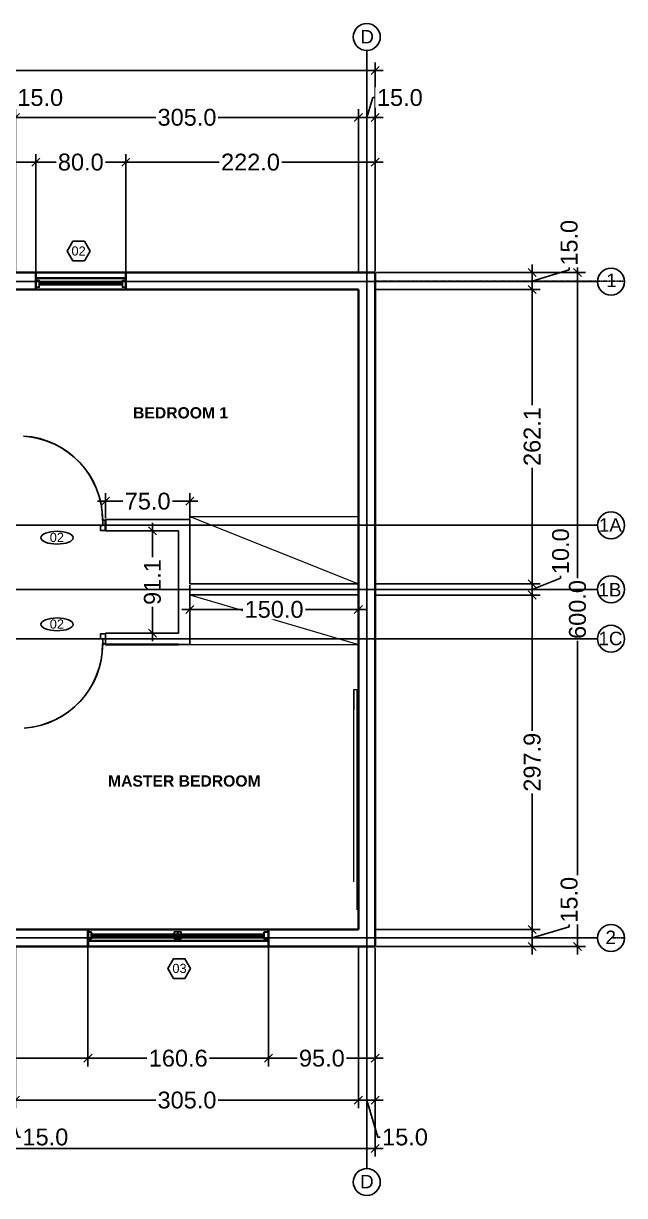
# Model space of a CAD drawing. Header units: millimetres. Extents: x -2099 to 4200, y -1874 to 1925.
# Drawn here: x 158 to 693, y -502 to 542 of the extents above; entities that cross this region are included whole.
import ezdxf

# ---------------------------------------------------------------- set-up
doc = ezdxf.new("R2010")
doc.units = ezdxf.units.MM
doc.linetypes.add('HIDDEN', pattern=[0.375, 0.25, -0.125])
for name, color, linetype, lineweight in [('A-DOOR-FULL', 4, 'Continuous', 25), ('A-FLOR-LEVL', 7, 'Continuous', 35), ('A-FURN', 8, 'Continuous', 18), ('A-GLAZ-FULL', 4, 'Continuous', 25), ('A-SECT-MCUT', 7, 'Continuous', 35), ('A-WALL-FULL-EXTR', 7, 'Continuous', 35), ('A-WALL-FULL-INTR', 7, 'Continuous', 35)]:
    doc.layers.add(name, color=color, linetype=linetype, lineweight=lineweight)
for name, color, linetype in [("costruzione sez cc'", 161, 'Continuous'), ('QUOTE', 3, 'Continuous'), ('STAMPA', 2, 'Continuous'), ('TEXT', 3, 'Continuous')]:
    doc.layers.add(name, color=color, linetype=linetype)
doc.styles.add('ARIAL', font='arial.ttf')
doc.styles.add('ARIAL-BOLD', font='')
doc.styles.get("Standard").update_dxf_attribs({"font": 'arial.ttf'})
doc.styles.get('ARIAL-BOLD').set_extended_font_data('Arial', bold=True)
doc.dimstyles.new('quote aad', dxfattribs={"dimtxt": 15, "dimasz": 7.2, "dimexe": 7.2, "dimexo": 1.2, "dimgap": 1.8, "dimtad": 0, "dimdec": 1, "dimzin": 0, "dimdsep": 46, "dimtxsty": 'ARIAL', "dimblk": 'OBLIQUE', "dimcen": 1.8, "dimdle": 7.2, "dimclrd": 256, "dimclre": 6, "dimclrt": 256, "dimadec": 0, "dimazin": 0, "dimtfac": 1, "dimtdec": 1, "dimtmove": 1, "dimatfit": 3, "dimldrblk": 'OPEN90', "dimfxl": 1, "dimtfill": 1, "dimtolj": 1, "dimtzin": 0, "dimarcsym": 0})

# ---------------------------------------------------------------- blocks, each defined once
blk = doc.blocks.new('Alessandro')
for p, q in [((7.936, 13.079), (8.686, 13.079)), ((8.686, 12.508), (8.686, 13.079)), ((7.936, 12.979), (8.586, 12.979)), ((8.586, 12.979), (8.586, 12.068)), ((10.186, 12.508), (8.686, 12.508)), ((10.186, 12.408), (8.686, 12.408)), ((8.686, 12.408), (8.686, 11.968)), ((7.936, 12.068), (8.586, 12.068)), ((8.686, 11.968), (7.934, 11.968)), ((7.936, 11.972), (7.936, 11.968)), ((8.686, 11.968), (8.586, 11.968)), ((8.53, 9.327), (8.53, 9.327)), ((9.386, 9.331), (9.386, 9.327))]:
    blk.add_line(p, q)
at = {"layer": 'A-DOOR-FULL'}
for points in [[(7.911, 13.073), (7.936, 13.073), (7.936, 12.983), (7.891, 12.983), (7.891, 13.028), (7.911, 13.028), (7.911, 13.073)], [(7.911, 11.972), (7.936, 11.972), (7.936, 12.062), (7.891, 12.062), (7.891, 12.017), (7.911, 12.017), (7.911, 11.972)]]:
    blk.add_lwpolyline(points, dxfattribs=at)
for centre, start, end in [((7.158, 13.072), 359.8768, 86.3819), ((7.158, 11.973), 274.0783, 0.0751)]:
    blk.add_arc(centre, 0.752, start, end, dxfattribs=at)
at = {"layer": 'A-FLOR-LEVL'}
for p, q in [((9.386, 9.327), (7.78, 9.327)), ((8.586, 9.279), (10.186, 9.279))]:
    blk.add_line(p, q, dxfattribs=at)
at = {"layer": 'A-FURN'}
for p, q in [((8.686, 13.108), (10.186, 12.508)), ((8.686, 12.408), (10.186, 11.968)), ((8.686, 11.968), (10.186, 11.968)), ((10.144, 11.565), (10.144, 11.385)), ((10.176, 9.605), (10.176, 11.565))]:
    blk.add_line(p, q, dxfattribs=at)
for points in [[(8.686, 13.079), (8.686, 13.108), (10.186, 13.108)], [(10.144, 9.853), (10.144, 11.565), (10.176, 11.565)]]:
    blk.add_lwpolyline(points, dxfattribs=at)
at = {"layer": 'A-GLAZ-FULL'}
for p, q in [((8.086, 15.189), (7.346, 15.189)), ((8.086, 15.179), (7.346, 15.179)), ((8.086, 15.169), (7.346, 15.169)), ((7.81, 9.407), (7.78, 9.407)), ((7.81, 9.347), (7.81, 9.407)), ((9.386, 9.407), (9.346, 9.407)), ((9.346, 9.347), (9.346, 9.407)), ((7.81, 9.347), (7.78, 9.347)), ((9.346, 9.387), (7.81, 9.387)), ((9.346, 9.377), (7.81, 9.377)), ((9.346, 9.367), (7.81, 9.367)), ((9.386, 9.347), (9.346, 9.347))]:
    blk.add_line(p, q, dxfattribs=at)
for points in [[(7.316, 15.209), (7.346, 15.209), (7.346, 15.149), (7.316, 15.149)], [(8.116, 15.149), (8.086, 15.149), (8.086, 15.209), (8.116, 15.209)]]:
    blk.add_lwpolyline(points, dxfattribs=at)
at = {"layer": 'A-SECT-MCUT', "color": 7, "true_color": 0xffffff}
blk.add_line((8.116, 15.229), (7.316, 15.229), dxfattribs=at)
at = {"layer": 'A-SECT-MCUT'}
for p, q in [((7.78, 9.429), (7.78, 9.279)), ((9.386, 9.279), (9.386, 9.429))]:
    blk.add_line(p, q, dxfattribs=at)
at = {"layer": 'A-WALL-FULL-EXTR'}
for p, q in [((10.336, 15.279), (5.386, 15.279)), ((7.316, 15.279), (7.316, 15.129)), ((8.116, 15.279), (8.116, 15.129)), ((10.336, 9.279), (10.336, 15.279)), ((7.136, 15.129), (10.186, 15.129)), ((10.186, 9.429), (10.186, 15.129)), ((7.136, 9.429), (10.186, 9.429)), ((8.586, 9.279), (5.786, 9.279)), ((10.186, 9.279), (10.336, 9.279))]:
    blk.add_line(p, q, dxfattribs=at)
at = {"layer": 'A-WALL-FULL-INTR'}
for p, q in [((7.936, 13.079), (7.936, 12.979)), ((7.936, 12.062), (7.936, 12.068)), ((8.584, 12.068), (8.584, 12.068)), ((7.934, 11.968), (7.934, 11.968)), ((7.936, 11.968), (8.584, 11.968))]:
    blk.add_line(p, q, dxfattribs=at)
at = {"layer": 'TEXT', "char_height": 0.1, "attachment_point": 1, "style": 'ARIAL-BOLD'}
for s, width, insert in [('BEDROOM 1', 23.29138, (8.181, 14.08)), ('MASTER BEDROOM', 39.17319, (7.958, 10.802))]:
    blk.add_mtext_dynamic_manual_height_columns(s, width=width, gutter_width=12.216, heights=[0], dxfattribs=dict(at, insert=insert))
blk = doc.blocks.new('_Oblique')
at = {"color": 0, "linetype": 'ByBlock', "lineweight": -2}
blk.add_line((-0.5, -0.5), (0.5, 0.5), dxfattribs=at)
blk = doc.blocks.new('*D11')
at = {"layer": 'QUOTE', "color": 6, "linetype": 'Continuous', "lineweight": -2, "transparency": 16777216}
blk.add_line((-504.3, 321.4), (-504.3, 507.4), dxfattribs=at)
at = {"layer": 'QUOTE', "color": 6, "lineweight": -2, "transparency": 16777216}
blk.add_line((470.7, 321.4), (470.7, 507.4), dxfattribs=at)
at = {"layer": 'QUOTE', "linetype": 'Continuous', "lineweight": -2, "transparency": 16777216}
for p, q in [((-511.5, 500.2), (-43.9, 500.2)), ((477.9, 500.2), (10.3, 500.2))]:
    blk.add_line(p, q, dxfattribs=at)
at = {"layer": 'QUOTE', "lineweight": -2, "transparency": 16777216, "xscale": 7.2, "yscale": 7.2, "zscale": 7.2, "rotation": 180}
blk.add_blockref('_Oblique', (-504.3, 500.2), dxfattribs=at)
at = {"layer": 'QUOTE', "lineweight": -2, "transparency": 16777216, "xscale": 7.2, "yscale": 7.2, "zscale": 7.2}
blk.add_blockref('_Oblique', (470.7, 500.2), dxfattribs=at)
at = {"layer": 'QUOTE', "transparency": 16777216, "insert": (-16.8, 500.2), "char_height": 15, "attachment_point": 5, "style": 'ARIAL', "bg_fill": 3, "box_fill_scale": 1.1, "bg_fill_color": 256, "bg_fill_true_color": 13158600, "bg_fill_transparency": 0}
blk.add_mtext('\\A1;975.0', dxfattribs=at)
blk = doc.blocks.new('_Open90')
at = {"color": 0, "linetype": 'ByBlock', "lineweight": -2}
for p, q in [((0, 0), (-1, 0)), ((-0.5, 0.5), (0, 0)), ((0, 0), (-0.5, -0.5))]:
    blk.add_line(p, q, dxfattribs=at)
blk = doc.blocks.new('*D12')
at = {"layer": 'QUOTE', "color": 6, "linetype": 'Continuous', "lineweight": -2, "transparency": 16777216}
blk.add_line((-504.3, -281), (-504.3, -467), dxfattribs=at)
at = {"layer": 'QUOTE', "color": 6, "lineweight": -2, "transparency": 16777216}
blk.add_line((470.7, -281), (470.7, -467), dxfattribs=at)
at = {"layer": 'QUOTE', "linetype": 'Continuous', "lineweight": -2, "transparency": 16777216}
for p, q in [((-511.5, -459.8), (-43.9, -459.8)), ((477.9, -459.8), (10.3, -459.8))]:
    blk.add_line(p, q, dxfattribs=at)
at = {"layer": 'QUOTE', "lineweight": -2, "transparency": 16777216, "xscale": 7.2, "yscale": 7.2, "zscale": 7.2, "rotation": 180}
blk.add_blockref('_Oblique', (-504.3, -459.8), dxfattribs=at)
at = {"layer": 'QUOTE', "lineweight": -2, "transparency": 16777216, "xscale": 7.2, "yscale": 7.2, "zscale": 7.2}
blk.add_blockref('_Oblique', (470.7, -459.8), dxfattribs=at)
at = {"layer": 'QUOTE', "transparency": 16777216, "insert": (-16.8, -459.8), "char_height": 15, "attachment_point": 5, "style": 'ARIAL', "bg_fill": 3, "box_fill_scale": 1.1, "bg_fill_color": 256, "bg_fill_true_color": 13158600, "bg_fill_transparency": 0}
blk.add_mtext('\\A1;975.0', dxfattribs=at)
blk = doc.blocks.new('*D13')
at = {"layer": 'QUOTE', "linetype": 'Continuous', "lineweight": -2, "transparency": 16777216}
for p, q in [((650.7, 327.4), (650.7, 47.3)), ((650.7, -287), (650.7, -6.9))]:
    blk.add_line(p, q, dxfattribs=at)
at = {"layer": 'QUOTE', "color": 6, "linetype": 'Continuous', "lineweight": -2, "transparency": 16777216}
blk.add_line((471.9, 320.2), (657.9, 320.2), dxfattribs=at)
at = {"layer": 'QUOTE', "color": 6, "lineweight": -2, "transparency": 16777216}
blk.add_line((471.9, -279.8), (657.9, -279.8), dxfattribs=at)
at = {"layer": 'QUOTE', "lineweight": -2, "transparency": 16777216, "xscale": 7.2, "yscale": 7.2, "zscale": 7.2}
for p, rotation in [((650.7, 320.2), 90), ((650.7, -279.8), 270)]:
    blk.add_blockref('_Oblique', p, dxfattribs=dict(at, rotation=rotation))
at = {"layer": 'QUOTE', "transparency": 16777216, "insert": (650.7, 20.2), "char_height": 15, "attachment_point": 5, "rotation": 90, "style": 'ARIAL', "bg_fill": 3, "box_fill_scale": 1.1, "bg_fill_color": 256, "bg_fill_true_color": 13158600, "bg_fill_transparency": 0}
blk.add_mtext('\\A1;600.0', dxfattribs=at)
blk = doc.blocks.new('*D20')
at = {"layer": 'QUOTE', "linetype": 'Continuous', "lineweight": -2, "transparency": 16777216}
for p, q in [((143.2, 458.4), (148.5, 476)), ((148.5, 476), (152.1, 476)), ((128.5, 458.4), (157.9, 458.4))]:
    blk.add_line(p, q, dxfattribs=at)
at = {"layer": 'QUOTE', "color": 6, "linetype": 'Continuous', "lineweight": -2, "transparency": 16777216}
blk.add_line((135.7, 321.4), (135.7, 465.6), dxfattribs=at)
at = {"layer": 'QUOTE', "color": 6, "lineweight": -2, "transparency": 16777216}
blk.add_line((150.7, 321.4), (150.7, 465.6), dxfattribs=at)
at = {"layer": 'QUOTE', "lineweight": -2, "transparency": 16777216, "xscale": 7.2, "yscale": 7.2, "zscale": 7.2, "rotation": 180}
blk.add_blockref('_Oblique', (135.7, 458.4), dxfattribs=at)
at = {"layer": 'QUOTE', "transparency": 16777216, "insert": (172.6, 476), "char_height": 15, "attachment_point": 5, "style": 'ARIAL', "bg_fill": 3, "box_fill_scale": 1.1, "bg_fill_color": 256, "bg_fill_true_color": 13158600, "bg_fill_transparency": 0}
blk.add_mtext('\\A1;15.0', dxfattribs=at)
at = {"layer": 'QUOTE', "lineweight": -2, "transparency": 16777216, "xscale": 7.2, "yscale": 7.2, "zscale": 7.2}
blk.add_blockref('_Oblique', (150.7, 458.4), dxfattribs=at)
blk = doc.blocks.new('*D21')
at = {"layer": 'QUOTE', "color": 6, "linetype": 'Continuous', "lineweight": -2, "transparency": 16777216}
blk.add_line((150.7, 321.4), (150.7, 465.6), dxfattribs=at)
at = {"layer": 'QUOTE', "color": 6, "lineweight": -2, "transparency": 16777216}
blk.add_line((455.7, 321.4), (455.7, 465.6), dxfattribs=at)
at = {"layer": 'QUOTE', "linetype": 'Continuous', "lineweight": -2, "transparency": 16777216}
for p, q in [((143.5, 458.4), (276.1, 458.4)), ((462.9, 458.4), (330.3, 458.4))]:
    blk.add_line(p, q, dxfattribs=at)
at = {"layer": 'QUOTE', "lineweight": -2, "transparency": 16777216, "xscale": 7.2, "yscale": 7.2, "zscale": 7.2, "rotation": 180}
blk.add_blockref('_Oblique', (150.7, 458.4), dxfattribs=at)
at = {"layer": 'QUOTE', "lineweight": -2, "transparency": 16777216, "xscale": 7.2, "yscale": 7.2, "zscale": 7.2}
blk.add_blockref('_Oblique', (455.7, 458.4), dxfattribs=at)
at = {"layer": 'QUOTE', "transparency": 16777216, "insert": (303.2, 458.4), "char_height": 15, "attachment_point": 5, "style": 'ARIAL', "bg_fill": 3, "box_fill_scale": 1.1, "bg_fill_color": 256, "bg_fill_true_color": 13158600, "bg_fill_transparency": 0}
blk.add_mtext('\\A1;305.0', dxfattribs=at)
blk = doc.blocks.new('*D22')
at = {"layer": 'QUOTE', "linetype": 'Continuous', "lineweight": -2, "transparency": 16777216}
for p, q in [((463.2, 458.4), (468.5, 476)), ((468.5, 476), (472.1, 476)), ((448.5, 458.4), (477.9, 458.4))]:
    blk.add_line(p, q, dxfattribs=at)
at = {"layer": 'QUOTE', "color": 6, "linetype": 'Continuous', "lineweight": -2, "transparency": 16777216}
blk.add_line((455.7, 321.4), (455.7, 465.6), dxfattribs=at)
at = {"layer": 'QUOTE', "color": 6, "lineweight": -2, "transparency": 16777216}
blk.add_line((470.7, 321.4), (470.7, 465.6), dxfattribs=at)
at = {"layer": 'QUOTE', "lineweight": -2, "transparency": 16777216, "xscale": 7.2, "yscale": 7.2, "zscale": 7.2, "rotation": 180}
blk.add_blockref('_Oblique', (455.7, 458.4), dxfattribs=at)
at = {"layer": 'QUOTE', "transparency": 16777216, "insert": (492.6, 476), "char_height": 15, "attachment_point": 5, "style": 'ARIAL', "bg_fill": 3, "box_fill_scale": 1.1, "bg_fill_color": 256, "bg_fill_true_color": 13158600, "bg_fill_transparency": 0}
blk.add_mtext('\\A1;15.0', dxfattribs=at)
at = {"layer": 'QUOTE', "lineweight": -2, "transparency": 16777216, "xscale": 7.2, "yscale": 7.2, "zscale": 7.2}
blk.add_blockref('_Oblique', (470.7, 458.4), dxfattribs=at)
blk = doc.blocks.new('*D27')
at = {"layer": 'QUOTE', "color": 6, "linetype": 'Continuous', "lineweight": -2, "transparency": 16777216}
blk.add_line((135.7, -281), (135.7, -423.9), dxfattribs=at)
at = {"layer": 'QUOTE', "color": 6, "lineweight": -2, "transparency": 16777216}
blk.add_line((150.7, -281), (150.7, -423.9), dxfattribs=at)
at = {"layer": 'QUOTE', "linetype": 'Continuous', "lineweight": -2, "transparency": 16777216}
for p, q in [((128.5, -416.7), (157.9, -416.7)), ((143.2, -416.7), (153, -449.6)), ((153, -449.6), (156.6, -449.6))]:
    blk.add_line(p, q, dxfattribs=at)
at = {"layer": 'QUOTE', "lineweight": -2, "transparency": 16777216, "xscale": 7.2, "yscale": 7.2, "zscale": 7.2, "rotation": 180}
blk.add_blockref('_Oblique', (135.7, -416.7), dxfattribs=at)
at = {"layer": 'QUOTE', "lineweight": -2, "transparency": 16777216, "xscale": 7.2, "yscale": 7.2, "zscale": 7.2}
blk.add_blockref('_Oblique', (150.7, -416.7), dxfattribs=at)
at = {"layer": 'QUOTE', "transparency": 16777216, "insert": (177.2, -449.6), "char_height": 15, "attachment_point": 5, "style": 'ARIAL', "bg_fill": 3, "box_fill_scale": 1.1, "bg_fill_color": 256, "bg_fill_true_color": 13158600, "bg_fill_transparency": 0}
blk.add_mtext('\\A1;15.0', dxfattribs=at)
blk = doc.blocks.new('*D28')
at = {"layer": 'QUOTE', "color": 6, "linetype": 'Continuous', "lineweight": -2, "transparency": 16777216}
blk.add_line((150.7, -281), (150.7, -423.9), dxfattribs=at)
at = {"layer": 'QUOTE', "color": 6, "lineweight": -2, "transparency": 16777216}
blk.add_line((455.7, -281), (455.7, -423.9), dxfattribs=at)
at = {"layer": 'QUOTE', "linetype": 'Continuous', "lineweight": -2, "transparency": 16777216}
for p, q in [((143.5, -416.7), (276.1, -416.7)), ((462.9, -416.7), (330.3, -416.7))]:
    blk.add_line(p, q, dxfattribs=at)
at = {"layer": 'QUOTE', "lineweight": -2, "transparency": 16777216, "xscale": 7.2, "yscale": 7.2, "zscale": 7.2, "rotation": 180}
blk.add_blockref('_Oblique', (150.7, -416.7), dxfattribs=at)
at = {"layer": 'QUOTE', "lineweight": -2, "transparency": 16777216, "xscale": 7.2, "yscale": 7.2, "zscale": 7.2}
blk.add_blockref('_Oblique', (455.7, -416.7), dxfattribs=at)
at = {"layer": 'QUOTE', "transparency": 16777216, "insert": (303.2, -416.7), "char_height": 15, "attachment_point": 5, "style": 'ARIAL', "bg_fill": 3, "box_fill_scale": 1.1, "bg_fill_color": 256, "bg_fill_true_color": 13158600, "bg_fill_transparency": 0}
blk.add_mtext('\\A1;305.0', dxfattribs=at)
blk = doc.blocks.new('*D29')
at = {"layer": 'QUOTE', "color": 6, "linetype": 'Continuous', "lineweight": -2, "transparency": 16777216}
blk.add_line((455.7, -281), (455.7, -423.9), dxfattribs=at)
at = {"layer": 'QUOTE', "color": 6, "lineweight": -2, "transparency": 16777216}
blk.add_line((470.7, -281), (470.7, -423.9), dxfattribs=at)
at = {"layer": 'QUOTE', "linetype": 'Continuous', "lineweight": -2, "transparency": 16777216}
for p, q in [((448.5, -416.7), (477.9, -416.7)), ((463.2, -416.7), (473, -449.6)), ((473, -449.6), (476.6, -449.6))]:
    blk.add_line(p, q, dxfattribs=at)
at = {"layer": 'QUOTE', "lineweight": -2, "transparency": 16777216, "xscale": 7.2, "yscale": 7.2, "zscale": 7.2, "rotation": 180}
blk.add_blockref('_Oblique', (455.7, -416.7), dxfattribs=at)
at = {"layer": 'QUOTE', "lineweight": -2, "transparency": 16777216, "xscale": 7.2, "yscale": 7.2, "zscale": 7.2}
blk.add_blockref('_Oblique', (470.7, -416.7), dxfattribs=at)
at = {"layer": 'QUOTE', "transparency": 16777216, "insert": (497.2, -449.6), "char_height": 15, "attachment_point": 5, "style": 'ARIAL', "bg_fill": 3, "box_fill_scale": 1.1, "bg_fill_color": 256, "bg_fill_true_color": 13158600, "bg_fill_transparency": 0}
blk.add_mtext('\\A1;15.0', dxfattribs=at)
blk = doc.blocks.new('*D34')
at = {"layer": 'QUOTE', "linetype": 'Continuous', "lineweight": -2, "transparency": 16777216}
for p, q in [((-91.5, 418.5), (15, 418.5)), ((175.9, 418.5), (69.4, 418.5))]:
    blk.add_line(p, q, dxfattribs=at)
at = {"layer": 'QUOTE', "color": 6, "linetype": 'Continuous', "lineweight": -2, "transparency": 16777216}
blk.add_line((-84.3, 321.4), (-84.3, 425.7), dxfattribs=at)
at = {"layer": 'QUOTE', "color": 6, "lineweight": -2, "transparency": 16777216}
blk.add_line((168.7, 321.4), (168.7, 425.7), dxfattribs=at)
at = {"layer": 'QUOTE', "lineweight": -2, "transparency": 16777216, "xscale": 7.2, "yscale": 7.2, "zscale": 7.2, "rotation": 180}
blk.add_blockref('_Oblique', (-84.3, 418.5), dxfattribs=at)
at = {"layer": 'QUOTE', "lineweight": -2, "transparency": 16777216, "xscale": 7.2, "yscale": 7.2, "zscale": 7.2}
blk.add_blockref('_Oblique', (168.7, 418.5), dxfattribs=at)
at = {"layer": 'QUOTE', "transparency": 16777216, "insert": (42.2, 418.5), "char_height": 15, "attachment_point": 5, "style": 'ARIAL', "bg_fill": 3, "box_fill_scale": 1.1, "bg_fill_color": 256, "bg_fill_true_color": 13158600, "bg_fill_transparency": 0}
blk.add_mtext('\\A1;253.0', dxfattribs=at)
blk = doc.blocks.new('*D35')
at = {"layer": 'QUOTE', "linetype": 'Continuous', "lineweight": -2, "transparency": 16777216}
for p, q in [((161.5, 418.5), (187.4, 418.5)), ((255.9, 418.5), (230, 418.5))]:
    blk.add_line(p, q, dxfattribs=at)
at = {"layer": 'QUOTE', "color": 6, "linetype": 'Continuous', "lineweight": -2, "transparency": 16777216}
blk.add_line((168.7, 321.4), (168.7, 425.7), dxfattribs=at)
at = {"layer": 'QUOTE', "color": 6, "lineweight": -2, "transparency": 16777216}
blk.add_line((248.7, 321.4), (248.7, 425.7), dxfattribs=at)
at = {"layer": 'QUOTE', "lineweight": -2, "transparency": 16777216, "xscale": 7.2, "yscale": 7.2, "zscale": 7.2, "rotation": 180}
blk.add_blockref('_Oblique', (168.7, 418.5), dxfattribs=at)
at = {"layer": 'QUOTE', "lineweight": -2, "transparency": 16777216, "xscale": 7.2, "yscale": 7.2, "zscale": 7.2}
blk.add_blockref('_Oblique', (248.7, 418.5), dxfattribs=at)
at = {"layer": 'QUOTE', "transparency": 16777216, "insert": (208.7, 418.5), "char_height": 15, "attachment_point": 5, "style": 'ARIAL', "bg_fill": 3, "box_fill_scale": 1.1, "bg_fill_color": 256, "bg_fill_true_color": 13158600, "bg_fill_transparency": 0}
blk.add_mtext('\\A1;80.0', dxfattribs=at)
blk = doc.blocks.new('*D36')
at = {"layer": 'QUOTE', "linetype": 'Continuous', "lineweight": -2, "transparency": 16777216}
for p, q in [((241.5, 418.5), (332.5, 418.5)), ((477.9, 418.5), (386.9, 418.5))]:
    blk.add_line(p, q, dxfattribs=at)
at = {"layer": 'QUOTE', "color": 6, "linetype": 'Continuous', "lineweight": -2, "transparency": 16777216}
blk.add_line((248.7, 321.4), (248.7, 425.7), dxfattribs=at)
at = {"layer": 'QUOTE', "color": 6, "lineweight": -2, "transparency": 16777216}
blk.add_line((470.7, 321.4), (470.7, 425.7), dxfattribs=at)
at = {"layer": 'QUOTE', "lineweight": -2, "transparency": 16777216, "xscale": 7.2, "yscale": 7.2, "zscale": 7.2, "rotation": 180}
blk.add_blockref('_Oblique', (248.7, 418.5), dxfattribs=at)
at = {"layer": 'QUOTE', "lineweight": -2, "transparency": 16777216, "xscale": 7.2, "yscale": 7.2, "zscale": 7.2}
blk.add_blockref('_Oblique', (470.7, 418.5), dxfattribs=at)
at = {"layer": 'QUOTE', "transparency": 16777216, "insert": (359.7, 418.5), "char_height": 15, "attachment_point": 5, "style": 'ARIAL', "bg_fill": 3, "box_fill_scale": 1.1, "bg_fill_color": 256, "bg_fill_true_color": 13158600, "bg_fill_transparency": 0}
blk.add_mtext('\\A1;222.0', dxfattribs=at)
blk = doc.blocks.new('*D37')
at = {"layer": 'QUOTE', "linetype": 'Continuous', "lineweight": -2, "transparency": 16777216}
for p, q in [((610.4, 327.4), (610.4, 298)), ((643.3, 322.6), (643.3, 326.2)), ((610.4, 312.7), (643.3, 322.6))]:
    blk.add_line(p, q, dxfattribs=at)
at = {"layer": 'QUOTE', "color": 6, "linetype": 'Continuous', "lineweight": -2, "transparency": 16777216}
blk.add_line((471.9, 320.2), (617.6, 320.2), dxfattribs=at)
at = {"layer": 'QUOTE', "color": 6, "lineweight": -2, "transparency": 16777216}
blk.add_line((471.9, 305.2), (617.6, 305.2), dxfattribs=at)
at = {"layer": 'QUOTE', "lineweight": -2, "transparency": 16777216, "xscale": 7.2, "yscale": 7.2, "zscale": 7.2}
for p, rotation in [((610.4, 320.2), 90), ((610.4, 305.2), 270)]:
    blk.add_blockref('_Oblique', p, dxfattribs=dict(at, rotation=rotation))
at = {"layer": 'QUOTE', "transparency": 16777216, "insert": (643.3, 346.7), "char_height": 15, "attachment_point": 5, "rotation": 90, "style": 'ARIAL', "bg_fill": 3, "box_fill_scale": 1.1, "bg_fill_color": 256, "bg_fill_true_color": 13158600, "bg_fill_transparency": 0}
blk.add_mtext('\\A1;15.0', dxfattribs=at)
blk = doc.blocks.new('*D38')
at = {"layer": 'QUOTE', "color": 6, "linetype": 'Continuous', "lineweight": -2, "transparency": 16777216}
blk.add_line((471.9, 305.2), (617.6, 305.2), dxfattribs=at)
at = {"layer": 'QUOTE', "linetype": 'Continuous', "lineweight": -2, "transparency": 16777216}
for p, q in [((610.4, 312.4), (610.4, 200)), ((610.4, 35.9), (610.4, 148.4))]:
    blk.add_line(p, q, dxfattribs=at)
at = {"layer": 'QUOTE', "color": 6, "lineweight": -2, "transparency": 16777216}
blk.add_line((471.9, 43.1), (617.6, 43.1), dxfattribs=at)
at = {"layer": 'QUOTE', "lineweight": -2, "transparency": 16777216, "xscale": 7.2, "yscale": 7.2, "zscale": 7.2}
for p, rotation in [((610.4, 305.2), 90), ((610.4, 43.1), 270)]:
    blk.add_blockref('_Oblique', p, dxfattribs=dict(at, rotation=rotation))
at = {"layer": 'QUOTE', "transparency": 16777216, "insert": (610.4, 174.2), "char_height": 15, "attachment_point": 5, "rotation": 90, "style": 'ARIAL', "bg_fill": 3, "box_fill_scale": 1.1, "bg_fill_color": 256, "bg_fill_true_color": 13158600, "bg_fill_transparency": 0}
blk.add_mtext('\\A1;262.1', dxfattribs=at)
blk = doc.blocks.new('*D39')
at = {"layer": 'QUOTE', "color": 6, "linetype": 'Continuous', "lineweight": -2, "transparency": 16777216}
blk.add_line((471.9, 43.1), (617.6, 43.1), dxfattribs=at)
at = {"layer": 'QUOTE', "linetype": 'Continuous', "lineweight": -2, "transparency": 16777216}
for p, q in [((610.4, 50.3), (610.4, 25.9)), ((610.4, 38.1), (635.7, 48)), ((635.7, 48), (635.7, 51.6))]:
    blk.add_line(p, q, dxfattribs=at)
at = {"layer": 'QUOTE', "color": 6, "lineweight": -2, "transparency": 16777216}
blk.add_line((471.9, 33.1), (617.6, 33.1), dxfattribs=at)
at = {"layer": 'QUOTE', "lineweight": -2, "transparency": 16777216, "xscale": 7.2, "yscale": 7.2, "zscale": 7.2}
for p, rotation in [((610.4, 43.1), 90), ((610.4, 33.1), 270)]:
    blk.add_blockref('_Oblique', p, dxfattribs=dict(at, rotation=rotation))
at = {"layer": 'QUOTE', "transparency": 16777216, "insert": (635.7, 72.1), "char_height": 15, "attachment_point": 5, "rotation": 90, "style": 'ARIAL', "bg_fill": 3, "box_fill_scale": 1.1, "bg_fill_color": 256, "bg_fill_true_color": 13158600, "bg_fill_transparency": 0}
blk.add_mtext('\\A1;10.0', dxfattribs=at)
blk = doc.blocks.new('*D40')
at = {"layer": 'QUOTE', "color": 6, "linetype": 'Continuous', "lineweight": -2, "transparency": 16777216}
blk.add_line((471.9, 33.1), (617.6, 33.1), dxfattribs=at)
at = {"layer": 'QUOTE', "linetype": 'Continuous', "lineweight": -2, "transparency": 16777216}
for p, q in [((610.4, 40.3), (610.4, -88.6)), ((610.4, -272), (610.4, -143.1))]:
    blk.add_line(p, q, dxfattribs=at)
at = {"layer": 'QUOTE', "color": 6, "lineweight": -2, "transparency": 16777216}
blk.add_line((471.9, -264.8), (617.6, -264.8), dxfattribs=at)
at = {"layer": 'QUOTE', "lineweight": -2, "transparency": 16777216, "xscale": 7.2, "yscale": 7.2, "zscale": 7.2}
for p, rotation in [((610.4, 33.1), 90), ((610.4, -264.8), 270)]:
    blk.add_blockref('_Oblique', p, dxfattribs=dict(at, rotation=rotation))
at = {"layer": 'QUOTE', "transparency": 16777216, "insert": (610.4, -115.8), "char_height": 15, "attachment_point": 5, "rotation": 90, "style": 'ARIAL', "bg_fill": 3, "box_fill_scale": 1.1, "bg_fill_color": 256, "bg_fill_true_color": 13158600, "bg_fill_transparency": 0}
blk.add_mtext('\\A1;297.9', dxfattribs=at)
blk = doc.blocks.new('*D41')
at = {"layer": 'QUOTE', "linetype": 'Continuous', "lineweight": -2, "transparency": 16777216}
for p, q in [((610.4, -257.6), (610.4, -287)), ((643.3, -262.4), (643.3, -258.8)), ((610.4, -272.3), (643.3, -262.4))]:
    blk.add_line(p, q, dxfattribs=at)
at = {"layer": 'QUOTE', "color": 6, "linetype": 'Continuous', "lineweight": -2, "transparency": 16777216}
blk.add_line((471.9, -264.8), (617.6, -264.8), dxfattribs=at)
at = {"layer": 'QUOTE', "color": 6, "lineweight": -2, "transparency": 16777216}
blk.add_line((471.9, -279.8), (617.6, -279.8), dxfattribs=at)
at = {"layer": 'QUOTE', "lineweight": -2, "transparency": 16777216, "xscale": 7.2, "yscale": 7.2, "zscale": 7.2}
for p, rotation in [((610.4, -264.8), 90), ((610.4, -279.8), 270)]:
    blk.add_blockref('_Oblique', p, dxfattribs=dict(at, rotation=rotation))
at = {"layer": 'QUOTE', "transparency": 16777216, "insert": (643.3, -238.3), "char_height": 15, "attachment_point": 5, "rotation": 90, "style": 'ARIAL', "bg_fill": 3, "box_fill_scale": 1.1, "bg_fill_color": 256, "bg_fill_true_color": 13158600, "bg_fill_transparency": 0}
blk.add_mtext('\\A1;15.0', dxfattribs=at)
blk = doc.blocks.new('*D42')
at = {"layer": 'QUOTE', "color": 6, "linetype": 'Continuous', "lineweight": -2, "transparency": 16777216}
blk.add_line((215.1, -281), (215.1, -386.6), dxfattribs=at)
at = {"layer": 'QUOTE', "color": 6, "lineweight": -2, "transparency": 16777216}
blk.add_line((375.7, -281), (375.7, -386.6), dxfattribs=at)
at = {"layer": 'QUOTE', "linetype": 'Continuous', "lineweight": -2, "transparency": 16777216}
for p, q in [((207.9, -379.4), (269, -379.4)), ((382.9, -379.4), (321.8, -379.4))]:
    blk.add_line(p, q, dxfattribs=at)
at = {"layer": 'QUOTE', "lineweight": -2, "transparency": 16777216, "xscale": 7.2, "yscale": 7.2, "zscale": 7.2, "rotation": 180}
blk.add_blockref('_Oblique', (215.1, -379.4), dxfattribs=at)
at = {"layer": 'QUOTE', "lineweight": -2, "transparency": 16777216, "xscale": 7.2, "yscale": 7.2, "zscale": 7.2}
blk.add_blockref('_Oblique', (375.7, -379.4), dxfattribs=at)
at = {"layer": 'QUOTE', "transparency": 16777216, "insert": (295.4, -379.4), "char_height": 15, "attachment_point": 5, "style": 'ARIAL', "bg_fill": 3, "box_fill_scale": 1.1, "bg_fill_color": 256, "bg_fill_true_color": 13158600, "bg_fill_transparency": 0}
blk.add_mtext('\\A1;160.6', dxfattribs=at)
blk = doc.blocks.new('*D43')
at = {"layer": 'QUOTE', "color": 6, "linetype": 'Continuous', "lineweight": -2, "transparency": 16777216}
blk.add_line((375.7, -281), (375.7, -386.6), dxfattribs=at)
at = {"layer": 'QUOTE', "color": 6, "lineweight": -2, "transparency": 16777216}
blk.add_line((470.7, -281), (470.7, -386.6), dxfattribs=at)
at = {"layer": 'QUOTE', "linetype": 'Continuous', "lineweight": -2, "transparency": 16777216}
for p, q in [((368.5, -379.4), (401.9, -379.4)), ((477.9, -379.4), (444.4, -379.4))]:
    blk.add_line(p, q, dxfattribs=at)
at = {"layer": 'QUOTE', "lineweight": -2, "transparency": 16777216, "xscale": 7.2, "yscale": 7.2, "zscale": 7.2, "rotation": 180}
blk.add_blockref('_Oblique', (375.7, -379.4), dxfattribs=at)
at = {"layer": 'QUOTE', "lineweight": -2, "transparency": 16777216, "xscale": 7.2, "yscale": 7.2, "zscale": 7.2}
blk.add_blockref('_Oblique', (470.7, -379.4), dxfattribs=at)
at = {"layer": 'QUOTE', "transparency": 16777216, "insert": (423.2, -379.4), "char_height": 15, "attachment_point": 5, "style": 'ARIAL', "bg_fill": 3, "box_fill_scale": 1.1, "bg_fill_color": 256, "bg_fill_true_color": 13158600, "bg_fill_transparency": 0}
blk.add_mtext('\\A1;95.0', dxfattribs=at)
blk = doc.blocks.new('*D44')
at = {"layer": 'QUOTE', "color": 6, "lineweight": -2, "transparency": 16777216}
blk.add_line((10.8, -281), (10.8, -386.6), dxfattribs=at)
at = {"layer": 'QUOTE', "color": 6, "linetype": 'Continuous', "lineweight": -2, "transparency": 16777216}
blk.add_line((215.1, -281), (215.1, -386.6), dxfattribs=at)
at = {"layer": 'QUOTE', "linetype": 'Continuous', "lineweight": -2, "transparency": 16777216}
for p, q in [((3.6, -379.4), (85.7, -379.4)), ((222.3, -379.4), (140.2, -379.4))]:
    blk.add_line(p, q, dxfattribs=at)
at = {"layer": 'QUOTE', "lineweight": -2, "transparency": 16777216, "xscale": 7.2, "yscale": 7.2, "zscale": 7.2, "rotation": 180}
blk.add_blockref('_Oblique', (10.8, -379.4), dxfattribs=at)
at = {"layer": 'QUOTE', "lineweight": -2, "transparency": 16777216, "xscale": 7.2, "yscale": 7.2, "zscale": 7.2}
blk.add_blockref('_Oblique', (215.1, -379.4), dxfattribs=at)
at = {"layer": 'QUOTE', "transparency": 16777216, "insert": (112.9, -379.4), "char_height": 15, "attachment_point": 5, "style": 'ARIAL', "bg_fill": 3, "box_fill_scale": 1.1, "bg_fill_color": 256, "bg_fill_true_color": 13158600, "bg_fill_transparency": 0}
blk.add_mtext('\\A1;204.3', dxfattribs=at)
blk = doc.blocks.new('*D51')
at = {"layer": 'QUOTE', "linetype": 'Continuous', "lineweight": -2, "transparency": 16777216}
for p, q in [((223.5, 116.6), (247, 116.6)), ((312.9, 116.6), (289.4, 116.6))]:
    blk.add_line(p, q, dxfattribs=at)
at = {"layer": 'QUOTE', "color": 6, "linetype": 'Continuous', "lineweight": -2, "transparency": 16777216}
blk.add_line((230.7, 101.4), (230.7, 123.8), dxfattribs=at)
at = {"layer": 'QUOTE', "color": 6, "lineweight": -2, "transparency": 16777216}
blk.add_line((305.7, 101.4), (305.7, 123.8), dxfattribs=at)
at = {"layer": 'QUOTE', "lineweight": -2, "transparency": 16777216, "xscale": 7.2, "yscale": 7.2, "zscale": 7.2, "rotation": 180}
blk.add_blockref('_Oblique', (230.7, 116.6), dxfattribs=at)
at = {"layer": 'QUOTE', "lineweight": -2, "transparency": 16777216, "xscale": 7.2, "yscale": 7.2, "zscale": 7.2}
blk.add_blockref('_Oblique', (305.7, 116.6), dxfattribs=at)
at = {"layer": 'QUOTE', "transparency": 16777216, "insert": (268.2, 116.6), "char_height": 15, "attachment_point": 5, "style": 'ARIAL', "bg_fill": 3, "box_fill_scale": 1.1, "bg_fill_color": 256, "bg_fill_true_color": 13158600, "bg_fill_transparency": 0}
blk.add_mtext('\\A1;75.0', dxfattribs=at)
blk = doc.blocks.new('*D52')
at = {"layer": 'QUOTE', "color": 6, "lineweight": -2, "transparency": 16777216}
blk.add_line((305.7, 41.9), (305.7, 13), dxfattribs=at)
at = {"layer": 'QUOTE', "color": 6, "linetype": 'Continuous', "lineweight": -2, "transparency": 16777216}
blk.add_line((455.7, 41.9), (455.7, 13), dxfattribs=at)
at = {"layer": 'QUOTE', "linetype": 'Continuous', "lineweight": -2, "transparency": 16777216}
for p, q in [((298.5, 20.2), (354.3, 20.2)), ((462.9, 20.2), (407.1, 20.2))]:
    blk.add_line(p, q, dxfattribs=at)
at = {"layer": 'QUOTE', "lineweight": -2, "transparency": 16777216, "xscale": 7.2, "yscale": 7.2, "zscale": 7.2, "rotation": 180}
blk.add_blockref('_Oblique', (305.7, 20.2), dxfattribs=at)
at = {"layer": 'QUOTE', "lineweight": -2, "transparency": 16777216, "xscale": 7.2, "yscale": 7.2, "zscale": 7.2}
blk.add_blockref('_Oblique', (455.7, 20.2), dxfattribs=at)
at = {"layer": 'QUOTE', "transparency": 16777216, "insert": (380.7, 20.2), "char_height": 15, "attachment_point": 5, "style": 'ARIAL', "bg_fill": 3, "box_fill_scale": 1.1, "bg_fill_color": 256, "bg_fill_true_color": 13158600, "bg_fill_transparency": 0}
blk.add_mtext('\\A1;150.0', dxfattribs=at)
blk = doc.blocks.new('dvisioni')
at = {"layer": 'QUOTE', "linetype": 'ByBlock'}
blk.add_circle((0, 1031.7), 12, dxfattribs=at)
at = {"layer": 'QUOTE', "linetype": 'Continuous'}
blk.add_circle((0, 12), 12, dxfattribs=at)
at = {"layer": 'STAMPA', "linetype": 'Continuous'}
blk.add_line((0, 1019.7), (0, 24), dxfattribs=at)
blk = doc.blocks.new('DVISIONI 1')
at = {"layer": 'QUOTE', "linetype": 'Continuous'}
blk.add_circle((0, 0), 12, dxfattribs=at)
at = {"layer": 'STAMPA', "linetype": 'Continuous'}
blk.add_line((-1382.7172, 0), (-12, 0), dxfattribs=at)

msp = doc.modelspace()

# ---------------------------------------------------------------- linework, layer by layer
for p, q in [((230.69, 100.2), (305.69, 100.2)), ((305.69, 43.13), (305.69, 100.2)), ((230.69, 90.2), (295.69, 90.2)), ((295.69, 90.2), (295.69, -0.87)), ((455.69, 43.13), (305.69, 43.13)), ((455.69, 33.13), (305.69, 33.13)), ((305.69, 33.13), (305.69, -10.87)), ((230.69, -0.87), (295.69, -0.87)), ((305.69, -10.87), (230.48, -10.87)), ((230.69, -10.52), (230.69, -10.87)), ((305.69, -10.87), (295.69, -10.87)), ((290.07, -274.95), (290.07, -274.95)), ((375.69, -274.62), (375.69, -274.95))]:
    msp.add_line(p, q)
at = {"linetype": 'HIDDEN'}
for p, q in [((455.69, 100.2), (455.69, 90.2)), ((455.69, -10.87), (455.69, -0.87))]:
    msp.add_line(p, q, dxfattribs=at)
at = {"color": 7}
for points in [[(216.92, 339.36), (211.86, 348.12), (201.75, 348.12), (196.7, 339.36), (201.75, 330.61), (211.86, 330.61)], [(306.38, -299.57), (301.33, -290.82), (291.22, -290.82), (286.17, -299.57), (291.22, -308.33), (301.33, -308.33)]]:
    msp.add_lwpolyline(points, close=True, dxfattribs=at)
for centre in [(187.59, 84.11), (187.59, 6.95)]:
    msp.add_ellipse(centre, major_axis=(-14.41, 0.04), ratio=0.3954678, dxfattribs=at)
at = {"layer": 'A-DOOR-FULL'}
for points in [[(228.19, 99.66), (230.69, 99.66), (230.69, 90.66), (226.19, 90.66), (226.19, 95.16), (228.19, 95.16), (228.19, 99.66)], [(228.19, -10.52), (230.69, -10.52), (230.69, -1.52), (226.19, -1.52), (226.19, -6.02), (228.19, -6.02), (228.19, -10.52)]]:
    msp.add_lwpolyline(points, dxfattribs=at)
for centre, start, end in [((152.94, 99.56), 359.87681, 86.38192), ((152.94, -10.42), 274.07835, 0.07514)]:
    msp.add_arc(centre, 75.25, start, end, dxfattribs=at)
at = {"layer": 'A-FLOR-LEVL'}
for p, q in [((375.69, -274.95), (215.07, -274.95)), ((295.69, -279.8), (455.69, -279.8))]:
    msp.add_line(p, q, dxfattribs=at)
at = {"layer": 'A-FURN'}
for p, q in [((305.69, 103.13), (455.69, 43.13)), ((305.69, 33.13), (455.69, -10.87)), ((305.69, -10.87), (455.69, -10.87))]:
    msp.add_line(p, q, dxfattribs=at)
msp.add_lwpolyline([(305.69, 100.2), (305.69, 103.13), (455.69, 103.13)], dxfattribs=at)
at = {"layer": 'A-GLAZ-FULL'}
for p, q in [((245.71, 311.19), (171.71, 311.19)), ((245.71, 310.19), (171.71, 310.19)), ((245.71, 309.19), (171.71, 309.19)), ((218.07, -266.95), (215.07, -266.95)), ((218.07, -272.95), (218.07, -266.95)), ((371.75, -268.95), (218.07, -268.95)), ((371.75, -269.95), (218.07, -269.95)), ((371.75, -270.95), (218.07, -270.95)), ((375.69, -266.95), (371.75, -266.95)), ((371.75, -272.95), (371.75, -266.95)), ((218.07, -272.95), (215.07, -272.95)), ((375.69, -272.95), (371.75, -272.95))]:
    msp.add_line(p, q, dxfattribs=at)
at = {"layer": 'A-GLAZ-FULL', "linetype": 'Continuous'}
for p, q in [((294.91, -266.95), (291.91, -266.95)), ((291.91, -266.95), (291.91, -268.95)), ((291.91, -268.95), (291.91, -270.95)), ((291.91, -270.95), (291.91, -270.95)), ((291.91, -270.95), (291.91, -272.95)), ((294.91, -268.95), (294.91, -266.95)), ((294.91, -266.95), (297.91, -266.95)), ((294.91, -270.95), (294.91, -268.95)), ((294.91, -272.95), (294.91, -270.95)), ((297.91, -266.95), (297.91, -272.95)), ((291.91, -272.95), (294.91, -272.95)), ((297.91, -272.95), (294.91, -272.95))]:
    msp.add_line(p, q, dxfattribs=at)
at = {"layer": 'A-GLAZ-FULL'}
for points in [[(168.71, 313.19), (171.71, 313.19), (171.71, 307.19), (168.71, 307.19)], [(248.71, 307.19), (245.71, 307.19), (245.71, 313.19), (248.71, 313.19)]]:
    msp.add_lwpolyline(points, dxfattribs=at)
at = {"layer": 'A-SECT-MCUT', "color": 7, "true_color": 0xffffff}
msp.add_line((248.71, 315.19), (168.71, 315.19), dxfattribs=at)
at = {"layer": 'A-SECT-MCUT'}
for p, q in [((215.07, -264.8), (215.07, -279.8)), ((375.69, -279.8), (375.69, -264.8))]:
    msp.add_line(p, q, dxfattribs=at)
at = {"layer": 'A-WALL-FULL-EXTR'}
for p, q in [((470.69, 320.2), (-24.31, 320.2)), ((168.71, 320.2), (168.71, 305.19)), ((248.71, 320.19), (248.71, 305.2)), ((470.69, -279.8), (470.69, 320.2)), ((150.69, 305.2), (455.69, 305.2)), ((455.69, -264.8), (455.69, 305.2)), ((150.69, -264.8), (455.69, -264.8)), ((295.69, -279.8), (15.69, -279.8)), ((455.69, -279.8), (470.69, -279.8))]:
    msp.add_line(p, q, dxfattribs=at)
at = {"layer": 'A-WALL-FULL-INTR'}
for p, q in [((230.69, 100.2), (230.69, 90.2)), ((230.69, -1.52), (230.69, -0.87)), ((295.48, -0.87), (295.48, -0.87)), ((230.48, -10.87), (230.48, -10.87)), ((230.69, -10.87), (295.48, -10.87))]:
    msp.add_line(p, q, dxfattribs=at)
at = {"layer": "costruzione sez cc'", "linetype": 'HIDDEN'}
msp.add_line((692.54, -272.3), (680.54, -272.3), dxfattribs=at)
at = {"layer": 'QUOTE', "linetype": 'Continuous'}
for p, q in [((272.47, 97.4), (272.47, 64.5)), ((272.47, -8.07), (272.47, 24.83))]:
    msp.add_line(p, q, dxfattribs=at)

# ---------------------------------------------------------------- block references
at = {"xscale": 100, "yscale": 100, "zscale": 100}
msp.add_blockref('Alessandro', (-562.88, -1207.69), dxfattribs=at)
at = {"layer": 'QUOTE', "xscale": 7.2, "yscale": 7.2, "zscale": 7.2}
for p, rotation in [((272.47, 90.2), 90), ((272.47, -0.87), 270)]:
    msp.add_blockref('_Oblique', p, dxfattribs=dict(at, rotation=rotation))

# ---------------------------------------------------------------- texts
at = {"color": 7, "style": 'ARIAL'}
for s, p in [('02', (200.38, 335.39)), ('03', (290.19, -303.46))]:
    msp.add_text(s, height=8.16, rotation=359.83263, dxfattribs=at).set_placement(p)
for p in [(181.07, 80.32), (181.07, 3.17)]:
    msp.add_text('02', height=8.16, dxfattribs=at).set_placement(p)
at = {"layer": 'STAMPA', "linetype": 'HIDDEN'}
for tag, p in [('D', (457.47, 524.22)), ('1', (676.27, 307.29)), ('1A', (669.7, 89.43)), ('1B', (669.29, 31.82)), ('1C', (669.31, -11.59)), ('2', (675.59, -277.74)), ('D', (457.26, -495.22))]:
    msp.add_attdef(tag, p, '', height=12, dxfattribs=at)

# ---------------------------------------------------------------- next in the draw order: texts
at = {"layer": 'QUOTE', "insert": (272.47, 44.66), "char_height": 15, "attachment_point": 5, "rotation": 90, "style": 'ARIAL', "bg_fill": 3, "box_fill_scale": 1.1, "bg_fill_color": 256, "bg_fill_true_color": 13158600, "bg_fill_transparency": 0}
msp.add_mtext('\\A1;91.1', dxfattribs=at)

# ---------------------------------------------------------------- next in the draw order: dimensions: what is measured, and where the dimension line sits
at = {"layer": 'QUOTE'}
for base, p1, p2, picture, middle in [((470.69, 500.2), (-504.31, 320.2), (470.69, 320.2), '*D11', (-16.81, 500.2)), ((305.69, 116.57), (230.69, 100.2), (305.69, 100.2), '*D51', (268.19, 116.57)), ((305.69, 20.2), (455.69, 43.13), (305.69, 43.13), '*D52', (380.69, 20.2)), ((470.69, -459.8), (-504.31, -279.8), (470.69, -279.8), '*D12', (-16.81, -459.8))]:
    dim = msp.add_linear_dim(base=base, p1=p1, p2=p2, dimstyle='quote aad', dxfattribs=at)
    dim.commit()
    dim.dimension.update_dxf_attribs({"geometry": picture, "text_midpoint": middle})

# ---------------------------------------------------------------- next in the draw order: dimensions: what is measured, and where the dimension line sits
for base, p1, p2, picture, middle in [((150.69, 458.42), (135.69, 320.2), (150.69, 320.2), '*D20', (153.85, 475.98)), ((150.69, -416.74), (135.69, -279.8), (150.69, -279.8), '*D27', (158.45, -449.62))]:
    dim = msp.add_linear_dim(base=base, p1=p1, p2=p2, dimstyle='quote aad', dxfattribs=at)
    dim.commit()
    dim.dimension.update_dxf_attribs({"geometry": picture, "text_midpoint": middle})
dim = msp.add_linear_dim(base=(650.69, -279.8), p1=(470.69, 320.2), p2=(470.69, -279.8), angle=90, dimstyle='quote aad', dxfattribs=at)
dim.commit()
dim.dimension.update_dxf_attribs({"geometry": '*D13', "text_midpoint": (650.69, 20.2)})

# ---------------------------------------------------------------- next in the draw order: dimensions: what is measured, and where the dimension line sits
for base, p1, p2, picture, middle in [((455.69, 458.42), (150.69, 320.2), (455.69, 320.2), '*D21', (303.19, 458.42)), ((455.69, -416.74), (150.69, -279.8), (455.69, -279.8), '*D28', (303.19, -416.74))]:
    dim = msp.add_linear_dim(base=base, p1=p1, p2=p2, dimstyle='quote aad', dxfattribs=at)
    dim.commit()
    dim.dimension.update_dxf_attribs({"geometry": picture, "text_midpoint": middle})

# ---------------------------------------------------------------- next in the draw order: dimensions: what is measured, and where the dimension line sits
for base, p1, p2, picture, middle in [((470.69, 458.42), (455.69, 320.2), (470.69, 320.2), '*D22', (473.85, 475.98)), ((168.71, 418.54), (-84.31, 320.2), (168.71, 320.2), '*D34', (42.2, 418.54)), ((375.69, -379.42), (215.07, -279.8), (375.69, -279.8), '*D42', (295.38, -379.42)), ((470.69, -416.74), (455.69, -279.8), (470.69, -279.8), '*D29', (478.45, -449.62))]:
    dim = msp.add_linear_dim(base=base, p1=p1, p2=p2, dimstyle='quote aad', dxfattribs=at)
    dim.commit()
    dim.dimension.update_dxf_attribs({"geometry": picture, "text_midpoint": middle})

# ---------------------------------------------------------------- next in the draw order: dimensions: what is measured, and where the dimension line sits
for base, p1, p2, picture, middle in [((248.71, 418.54), (168.71, 320.2), (248.71, 320.19), '*D35', (208.71, 418.54)), ((10.8161, -379.4188), (215.0744, -279.8011), (10.8161, -279.8011), '*D44', (112.9453, -379.4188))]:
    dim = msp.add_linear_dim(base=base, p1=p1, p2=p2, dimstyle='quote aad', dxfattribs=at)
    dim.commit()
    dim.dimension.update_dxf_attribs({"geometry": picture, "text_midpoint": middle})

# ---------------------------------------------------------------- next in the draw order: dimensions: what is measured, and where the dimension line sits
dim = msp.add_linear_dim(base=(470.69, 418.54), p1=(248.71, 320.19), p2=(470.69, 320.2), dimstyle='quote aad', dxfattribs=at)
dim.commit()
dim.dimension.update_dxf_attribs({"geometry": '*D36', "text_midpoint": (359.7, 418.54)})

# ---------------------------------------------------------------- next in the draw order: linework, layer by layer
at = {"linetype": 'HIDDEN'}
msp.add_line((168.71, 315.19), (248.71, 315.19), dxfattribs=at)

# ---------------------------------------------------------------- next in the draw order: dimensions: what is measured, and where the dimension line sits
at = {"layer": 'QUOTE'}
dim = msp.add_linear_dim(base=(610.44, 305.2), p1=(470.69, 320.2), p2=(470.69, 305.2), angle=90, dimstyle='quote aad', dxfattribs=at)
dim.commit()
dim.dimension.update_dxf_attribs({"geometry": '*D37', "text_midpoint": (643.32, 327.96)})

# ---------------------------------------------------------------- next in the draw order: dimensions: what is measured, and where the dimension line sits
dim = msp.add_linear_dim(base=(610.44, 43.13), p1=(470.69, 305.2), p2=(470.69, 43.13), angle=90, dimstyle='quote aad', dxfattribs=at)
dim.commit()
dim.dimension.update_dxf_attribs({"geometry": '*D38', "text_midpoint": (610.44, 174.16)})

# ---------------------------------------------------------------- next in the draw order: linework, layer by layer
at = {"layer": "costruzione sez cc'", "linetype": 'HIDDEN'}
msp.add_line((470.69, 312.7), (692.54, 312.7), dxfattribs=at)

# ---------------------------------------------------------------- next in the draw order: block references
at = {"layer": 'STAMPA', "linetype": 'HIDDEN'}
msp.add_blockref('DVISIONI 1', (680.53, 312.13), dxfattribs=at)

# ---------------------------------------------------------------- next in the draw order: dimensions: what is measured, and where the dimension line sits
at = {"layer": 'QUOTE'}
dim = msp.add_linear_dim(base=(610.44, 33.13), p1=(470.69, 43.13), p2=(470.69, 33.13), angle=90, dimstyle='quote aad', dxfattribs=at)
dim.commit()
dim.dimension.update_dxf_attribs({"geometry": '*D39', "text_midpoint": (635.66, 53.39), "dimtype": 160})

# ---------------------------------------------------------------- next in the draw order: block references
at = {"layer": 'STAMPA', "linetype": 'HIDDEN'}
msp.add_blockref('DVISIONI 1', (680.54, 95.2), dxfattribs=at)

# ---------------------------------------------------------------- next in the draw order: dimensions: what is measured, and where the dimension line sits
at = {"layer": 'QUOTE'}
dim = msp.add_linear_dim(base=(610.44, -264.8), p1=(470.69, 33.13), p2=(470.69, -264.8), angle=90, dimstyle='quote aad', dxfattribs=at)
dim.commit()
dim.dimension.update_dxf_attribs({"geometry": '*D40', "text_midpoint": (610.44, -115.84)})

# ---------------------------------------------------------------- next in the draw order: block references
at = {"layer": 'STAMPA', "linetype": 'HIDDEN'}
for p in [(680.54, 38.13), (680.54, -5.87)]:
    msp.add_blockref('DVISIONI 1', p, dxfattribs=at)

# ---------------------------------------------------------------- next in the draw order: dimensions: what is measured, and where the dimension line sits
at = {"layer": 'QUOTE'}
dim = msp.add_linear_dim(base=(610.44, -279.8), p1=(470.69, -264.8), p2=(470.69, -279.8), angle=90, dimstyle='quote aad', dxfattribs=at)
dim.commit()
dim.dimension.update_dxf_attribs({"geometry": '*D41', "text_midpoint": (643.32, -257.04)})

# ---------------------------------------------------------------- next in the draw order: dimensions: what is measured, and where the dimension line sits
dim = msp.add_linear_dim(base=(470.69, -379.42), p1=(375.69, -279.8), p2=(470.69, -279.8), dimstyle='quote aad', dxfattribs=at)
dim.commit()
dim.dimension.update_dxf_attribs({"geometry": '*D43', "text_midpoint": (423.19, -379.42)})

# ---------------------------------------------------------------- next in the draw order: block references
at = {"layer": 'STAMPA', "linetype": 'Continuous'}
msp.add_blockref('dvisioni', (463.19, -501.67), dxfattribs=at)
at = {"layer": 'STAMPA', "linetype": 'HIDDEN'}
msp.add_blockref('DVISIONI 1', (680.54, -272.3), dxfattribs=at)

doc.saveas('drawing.dxf')
